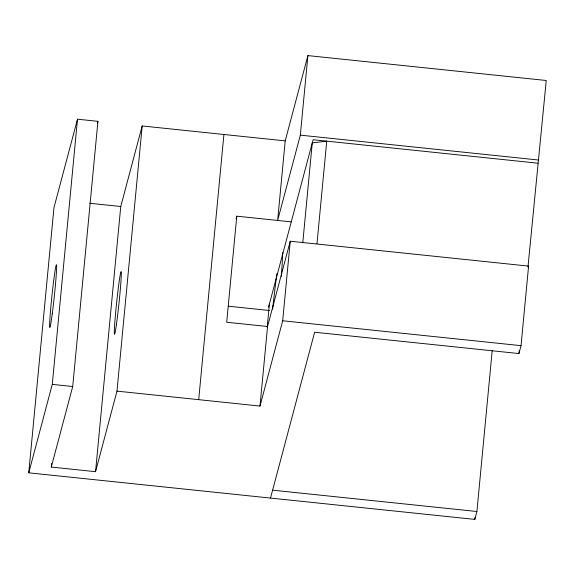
<?xml version="1.0" encoding="UTF-8"?>
<svg xmlns="http://www.w3.org/2000/svg" width="575" height="575" viewBox="0 0 575 575"><rect width="100%" height="100%" fill="white"/><g stroke="black" fill="none" stroke-linecap="round" stroke-linejoin="round"><path stroke-width="0.86" d="M282.72 252.576L282.203 263.257A75.375 2.875 -84 0 1 281.276 276.474M492.186 350.793L476.905 511.506L474.806 519.405L28.75 472.83L53.964 207.647L77.496 119.198L97.93 121.332L72.716 386.508L51.283 467.065L95.543 471.687L116.984 391.129L142.19 125.954L285.207 140.889L307.898 55.595L546.25 80.486L528.015 266.592M28.75 472.83L52.282 384.38L77.496 119.198M51.283 467.065L51.621 463.493M95.543 471.687L120.757 206.504L142.19 125.954M198.698 399.668L223.912 134.485M291.259 221.864L236.778 216.171L226.694 322.244L267.555 326.514L290.253 241.22L528.598 266.11L521.036 345.661L518.938 353.56L314.633 332.228L270.509 498.072M267.202 327.168L269.409 303.995M116.984 391.129L259.993 406.065L267.555 326.514M285.207 140.889L277.639 220.441L300.337 135.147L307.898 55.595M259.993 406.065L282.684 320.771L290.253 241.22M302.781 242.722L312.275 142.888L326.737 141.148L316.99 243.656M474.806 519.405L474.979 517.615M518.938 353.56L519.189 350.879M276.934 273.549L276 280.492A75.375 2.875 -84 0 0 272.629 309.091M97.47 123.064L97.93 121.332M236.088 218.773L236.778 216.171M268.568 307.158L313.116 139.732L537.848 163.192M528.181 267.691L528.598 266.11M300.337 135.147L538.689 160.037M89.772 203.27L120.757 206.504M228.412 306.209L269.445 310.493M282.684 320.771L521.036 345.661M52.282 384.38L72.716 386.508M272.607 490.173L476.905 511.506M52.26 313.813A31.517 1.2 -84 0 0 56.479 264.766A31.517 1.2 -84 0 0 50.629 309.458A31.517 1.2 -84 0 0 52.26 313.813M116.387 324.746A31.517 1.2 -84 0 0 121.289 272.421A31.517 1.2 -84 0 0 115.783 311.14A31.517 1.2 -84 0 0 116.387 324.746"/></g></svg>
